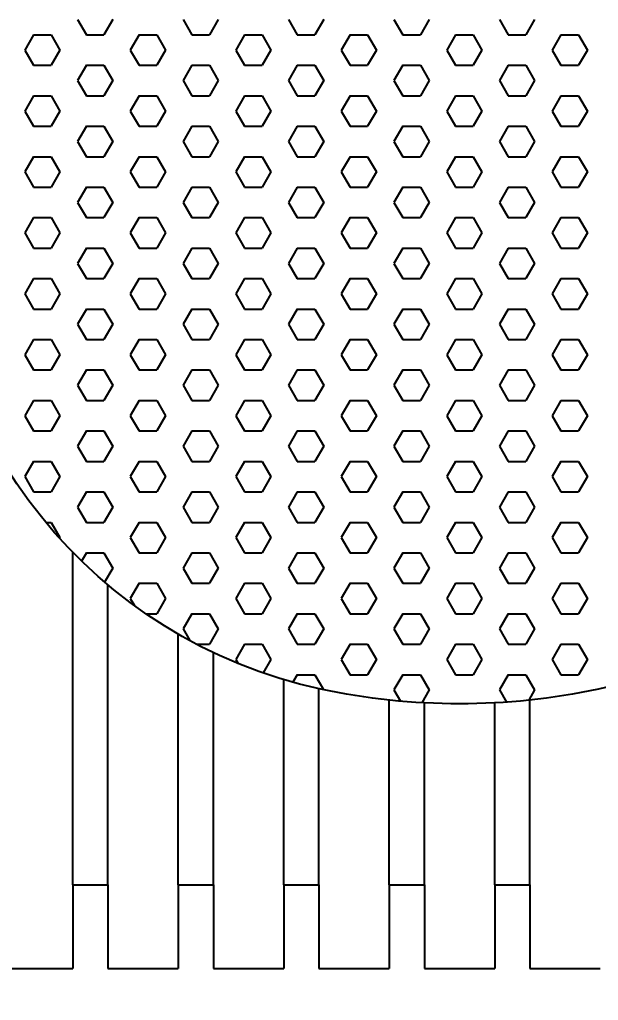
# Model space of a CAD drawing. Header units: millimetres. Extents: x 154.1 to 235.2, y 94.9 to 137.4.
# Drawn here: x 208.5561 to 208.6384, y 118.7661 to 118.9055 of the extents above; entities that cross this region are included whole.
import ezdxf

# ---------------------------------------------------------------- set-up
doc = ezdxf.new("R2010")
doc.units = ezdxf.units.MM
doc.header["$LTSCALE"] = 0.05
for name, color, linetype in [('ACES', 7, 'Continuous'), ('ACES-I', 251, 'Continuous'), ('Cotas', 6, 'Continuous')]:
    doc.layers.add(name, color=color, linetype=linetype)
doc.styles.get("Standard").update_dxf_attribs({"font": 'arial.ttf'})
doc.dimstyles.new('ISO-25', dxfattribs={"dimtxt": 0.3, "dimasz": 2.5, "dimexe": 1.25, "dimexo": 0.625, "dimgap": 0.2, "dimtad": 1, "dimzin": 1, "dimtxsty": 'Standard', "dimcen": 2.5, "dimse1": 1, "dimse2": 1, "dimsd1": 1, "dimsd2": 1, "dimclrd": 6, "dimclrt": 2, "dimadec": 0, "dimazin": 0, "dimtfac": 1, "dimtmove": 0, "dimatfit": 3, "dimfxl": 1, "dimarcsym": 0})

# ---------------------------------------------------------------- blocks, each defined once
blk = doc.blocks.new('*X8')
at = {"color": 0}
for p, q in [((6.133750000852205, 2.712824576862728), (6.134676443442315, 2.714429222499094)), ((6.13875000143838, 2.712824578185197), (6.137695152217171, 2.714651630630654)), ((6.148750000855006, 2.712824576861111), (6.149756188970527, 2.714567345799166)), ((6.153750001441182, 2.712824578186816), (6.152904618434271, 2.71428882450664)), ((6.122500000850337, 2.710659513354346), (6.123729119508086, 2.712788409318098)), ((6.135000001437447, 2.710659514675197), (6.133750001437448, 2.712824578184658)), ((6.137500000853138, 2.710659513352728), (6.138750000853138, 2.712824576862189)), ((6.150000001440248, 2.710659514676815), (6.148750001440249, 2.712824578186276)), ((6.152500000855938, 2.710659513351111), (6.153750000855938, 2.712824576860572)), ((6.120000001434645, 2.710659514673579), (6.119380958238149, 2.711731728941991)), ((6.116250001433714, 2.708494451163579), (6.115143182626648, 2.710411517572191)), ((6.12, 2.71065951452), (6.1225, 2.71065951452)), ((6.126250000851271, 2.708494449844346), (6.127500000851271, 2.710659513353807)), ((6.1275, 2.71065951452), (6.130000000000001, 2.71065951452)), ((6.131250001436514, 2.708494451165197), (6.130000001436514, 2.710659514674658)), ((6.135000000000001, 2.71065951452), (6.137500000000001, 2.71065951452)), ((6.141250000854072, 2.708494449842727), (6.142500000854072, 2.710659513352188)), ((6.142500000000001, 2.71065951452), (6.145000000000001, 2.71065951452)), ((6.146250001439315, 2.708494451166814), (6.145000001439315, 2.710659514676275)), ((6.150000000000001, 2.71065951452), (6.152500000000002, 2.71065951452)), ((6.156250000856873, 2.70849444984111), (6.157500000856873, 2.710659513350571)), ((6.157500000000002, 2.71065951452), (6.160000000000002, 2.71065951452)), ((6.161250001442115, 2.708494451168432), (6.160000001442115, 2.710659514677893)), ((6.11125000084847, 2.708494449845963), (6.111580414372714, 2.709066742857461)), ((6.11250000143278, 2.70632938765358), (6.11125000143278, 2.708494451163041)), ((6.115000000849403, 2.706329386335963), (6.116250000849403, 2.708494449845424)), ((6.127500001435581, 2.706329387655197), (6.126250001435581, 2.708494451164658)), ((6.130000000852204, 2.706329386334345), (6.131250000852204, 2.708494449843806)), ((6.14250000143838, 2.706329387656814), (6.14125000143838, 2.708494451166275)), ((6.145000000855005, 2.706329386332728), (6.146250000855005, 2.708494449842189)), ((6.157500001441182, 2.706329387658433), (6.156250001441182, 2.708494451167894)), ((6.160000000857806, 2.70632938633111), (6.161250000857805, 2.708494449840571)), ((6.103750000847536, 2.704164322827581), (6.104697040093173, 2.705804642917786)), ((6.105683172534707, 2.7063293875), (6.1075, 2.7063293875)), ((6.108750001431846, 2.70416432414358), (6.107500001431847, 2.706329387653041)), ((6.1125, 2.7063293875), (6.115, 2.7063293875)), ((6.118750000850337, 2.704164322825963), (6.120000000850337, 2.706329386335424)), ((6.12, 2.7063293875), (6.1225, 2.7063293875)), ((6.123750001434646, 2.704164324145196), (6.122500001434646, 2.706329387654657)), ((6.1275, 2.7063293875), (6.130000000000001, 2.7063293875)), ((6.133750000853138, 2.704164322824345), (6.135000000853138, 2.706329386333806)), ((6.135000000000001, 2.7063293875), (6.137500000000001, 2.7063293875)), ((6.138750001437447, 2.704164324146814), (6.137500001437448, 2.706329387656275)), ((6.142500000000001, 2.7063293875), (6.145000000000001, 2.7063293875)), ((6.148750000855938, 2.704164322822728), (6.150000000855938, 2.706329386332189)), ((6.150000000000001, 2.7063293875), (6.152500000000002, 2.7063293875)), ((6.153750001440248, 2.704164324148432), (6.152500001440249, 2.706329387657893)), ((6.157500000000002, 2.7063293875), (6.160000000000002, 2.7063293875)), ((6.105000001430913, 2.701999260633579), (6.103750001430913, 2.70416432414304)), ((6.10750000084847, 2.70199925931758), (6.108750000848469, 2.704164322827041)), ((6.120000001433714, 2.701999260635196), (6.118750001433714, 2.704164324144657)), ((6.122500000851271, 2.701999259315963), (6.12375000085127, 2.704164322825424)), ((6.135000001436514, 2.701999260636814), (6.133750001436514, 2.704164324146275)), ((6.137500000854072, 2.701999259314344), (6.138750000854071, 2.704164322823805)), ((6.150000001439315, 2.701999260638431), (6.148750001439315, 2.704164324147892)), ((6.152500000856873, 2.701999259312727), (6.153750000856872, 2.704164322822188)), ((6.09847771460665, 2.70199926048), (6.1, 2.70199926048)), ((6.10125000142998, 2.699834197123579), (6.10000000142998, 2.70199926063304)), ((6.105, 2.70199926048), (6.1075, 2.70199926048)), ((6.111250000849403, 2.69983419580758), (6.112500000849403, 2.701999259317041)), ((6.1125, 2.70199926048), (6.115, 2.70199926048)), ((6.11625000143278, 2.699834197125197), (6.11500000143278, 2.701999260634658)), ((6.12, 2.70199926048), (6.1225, 2.70199926048)), ((6.126250000852204, 2.699834195805962), (6.127500000852204, 2.701999259315423)), ((6.1275, 2.70199926048), (6.130000000000001, 2.70199926048)), ((6.131250001435581, 2.699834197126814), (6.130000001435581, 2.701999260636275)), ((6.135000000000001, 2.70199926048), (6.137500000000001, 2.70199926048)), ((6.141250000855005, 2.699834195804345), (6.142500000855005, 2.701999259313806)), ((6.142500000000001, 2.70199926048), (6.145000000000001, 2.70199926048)), ((6.14625000143838, 2.699834197128431), (6.145000001438381, 2.701999260637892)), ((6.150000000000001, 2.70199926048), (6.152500000000002, 2.70199926048)), ((6.156250000857805, 2.699834195802727), (6.157500000857805, 2.701999259312188)), ((6.157500000000002, 2.70199926048), (6.160000000000002, 2.70199926048)), ((6.161250001441182, 2.69983419713005), (6.160000001441182, 2.701999260639511)), ((6.096250000846602, 2.699834195809197), (6.096825040698301, 2.700830194048716)), ((6.097500001429046, 2.697669133613579), (6.096250001429047, 2.69983419712304)), ((6.100000000847536, 2.697669132299198), (6.101250000847536, 2.699834195808659)), ((6.112500001431846, 2.697669133615197), (6.111250001431847, 2.699834197124658)), ((6.115000000850337, 2.69766913229758), (6.116250000850337, 2.699834195807041)), ((6.127500001434646, 2.697669133616813), (6.126250001434646, 2.699834197126274)), ((6.130000000853138, 2.697669132295962), (6.131250000853138, 2.699834195805423)), ((6.142500001437448, 2.697669133618431), (6.141250001437448, 2.699834197127892)), ((6.145000000855938, 2.697669132294345), (6.146250000855938, 2.699834195803806)), ((6.157500001440249, 2.697669133620049), (6.156250001440249, 2.69983419712951)), ((6.16000000085874, 2.697669132292726), (6.16125000085874, 2.699834195802187)), ((6.093750001428113, 2.69550407010358), (6.092601298120712, 2.697493682594819)), ((6.0975, 2.69766913346), (6.100000000000001, 2.69766913346)), ((6.10375000084847, 2.695504068789197), (6.105000000848469, 2.697669132298658)), ((6.105, 2.69766913346), (6.107500000000001, 2.69766913346)), ((6.108750001430913, 2.695504070105196), (6.107500001430913, 2.697669133614657)), ((6.112500000000001, 2.69766913346), (6.115000000000001, 2.69766913346)), ((6.118750000851271, 2.69550406878758), (6.12000000085127, 2.697669132297041)), ((6.120000000000001, 2.69766913346), (6.122500000000001, 2.69766913346)), ((6.123750001433714, 2.695504070106813), (6.122500001433714, 2.697669133616274)), ((6.127500000000001, 2.69766913346), (6.130000000000002, 2.69766913346)), ((6.133750000854072, 2.695504068785961), (6.135000000854071, 2.697669132295422)), ((6.135000000000002, 2.69766913346), (6.137500000000002, 2.69766913346)), ((6.138750001436514, 2.695504070108431), (6.137500001436514, 2.697669133617892)), ((6.142500000000002, 2.69766913346), (6.145000000000002, 2.69766913346)), ((6.148750000856873, 2.695504068784344), (6.150000000856872, 2.697669132293805)), ((6.150000000000002, 2.69766913346), (6.152500000000003, 2.69766913346)), ((6.153750001439315, 2.695504070110048), (6.152500001439315, 2.697669133619509)), ((6.157500000000002, 2.69766913346), (6.160000000000003, 2.69766913346)), ((6.090000001427179, 2.693339006593579), (6.089324321099987, 2.694509319249951)), ((6.092500000846602, 2.693339005280814), (6.093750000846602, 2.695504068790275)), ((6.10500000142998, 2.693339006595196), (6.10375000142998, 2.695504070104657)), ((6.107500000849403, 2.693339005279197), (6.108750000849403, 2.695504068788658)), ((6.12000000143278, 2.693339006596814), (6.11875000143278, 2.695504070106275)), ((6.122500000852204, 2.693339005277579), (6.123750000852204, 2.69550406878704)), ((6.135000001435581, 2.693339006598431), (6.133750001435581, 2.695504070107892)), ((6.137500000855005, 2.693339005275962), (6.138750000855005, 2.695504068785423)), ((6.15000000143838, 2.693339006600048), (6.148750001438381, 2.695504070109509)), ((6.152500000857805, 2.693339005274344), (6.153750000857805, 2.695504068783805)), ((6.09, 2.69333900644), (6.0925, 2.69333900644)), ((6.096250000847536, 2.691173941770815), (6.097500000847536, 2.693339005280276)), ((6.0975, 2.69333900644), (6.100000000000001, 2.69333900644)), ((6.101250001429046, 2.691173943085196), (6.100000001429047, 2.693339006594657)), ((6.105, 2.69333900644), (6.107500000000001, 2.69333900644)), ((6.111250000850337, 2.691173941769197), (6.112500000850337, 2.693339005278658)), ((6.112500000000001, 2.69333900644), (6.115000000000001, 2.69333900644)), ((6.116250001431847, 2.691173943086814), (6.115000001431847, 2.693339006596275)), ((6.120000000000001, 2.69333900644), (6.122500000000001, 2.69333900644)), ((6.126250000853138, 2.691173941767579), (6.127500000853138, 2.69333900527704)), ((6.127500000000001, 2.69333900644), (6.130000000000002, 2.69333900644)), ((6.131250001434646, 2.69117394308843), (6.130000001434646, 2.693339006597891)), ((6.135000000000002, 2.69333900644), (6.137500000000002, 2.69333900644)), ((6.141250000855938, 2.691173941765962), (6.142500000855938, 2.693339005275423)), ((6.142500000000002, 2.69333900644), (6.145000000000002, 2.69333900644)), ((6.146250001437448, 2.691173943090048), (6.145000001437448, 2.693339006599509)), ((6.150000000000002, 2.69333900644), (6.152500000000003, 2.69333900644)), ((6.15625000085874, 2.691173941764343), (6.157500000858739, 2.693339005273804)), ((6.157500000000002, 2.69333900644), (6.160000000000003, 2.69333900644)), ((6.161250001440249, 2.691173943091666), (6.160000001440249, 2.693339006601127)), ((6.085000000845668, 2.689008878262433), (6.086250000845668, 2.691173941771894)), ((6.086250001426246, 2.691173943083579), (6.086194417388493, 2.691270217461055)), ((6.097500001428113, 2.689008879575197), (6.096250001428113, 2.691173943084658)), ((6.100000000848469, 2.689008878260814), (6.101250000848469, 2.691173941770275)), ((6.112500001430913, 2.689008879576813), (6.111250001430913, 2.691173943086274)), ((6.11500000085127, 2.689008878259197), (6.11625000085127, 2.691173941768658)), ((6.127500001433714, 2.68900887957843), (6.126250001433714, 2.691173943087891)), ((6.130000000854071, 2.689008878257579), (6.131250000854071, 2.69117394176704)), ((6.142500001436514, 2.689008879580048), (6.141250001436514, 2.691173943089509)), ((6.145000000856872, 2.689008878255961), (6.146250000856872, 2.691173941765422)), ((6.157500001439315, 2.689008879581665), (6.156250001439315, 2.691173943091126)), ((6.160000000859672, 2.689008878254344), (6.161250000859672, 2.691173941763805)), ((6.084232221242022, 2.68900887942), (6.085, 2.68900887942)), ((6.088750000846602, 2.686843814752431), (6.090000000846602, 2.689008878261892)), ((6.09, 2.68900887942), (6.0925, 2.68900887942)), ((6.093750001427179, 2.686843816065196), (6.09250000142718, 2.689008879574657)), ((6.0975, 2.68900887942), (6.100000000000001, 2.68900887942)), ((6.103750000849403, 2.686843814750814), (6.105000000849403, 2.689008878260275)), ((6.105, 2.68900887942), (6.107500000000001, 2.68900887942)), ((6.10875000142998, 2.686843816066813), (6.107500001429981, 2.689008879576274)), ((6.112500000000001, 2.68900887942), (6.115000000000001, 2.68900887942)), ((6.118750000852204, 2.686843814749196), (6.120000000852204, 2.689008878258657)), ((6.120000000000001, 2.68900887942), (6.122500000000001, 2.68900887942)), ((6.12375000143278, 2.686843816068431), (6.122500001432781, 2.689008879577892)), ((6.127500000000001, 2.68900887942), (6.130000000000002, 2.68900887942)), ((6.133750000855005, 2.686843814747579), (6.135000000855005, 2.68900887825704)), ((6.135000000000002, 2.68900887942), (6.137500000000002, 2.68900887942)), ((6.138750001435581, 2.686843816070048), (6.137500001435582, 2.689008879579509)), ((6.142500000000002, 2.68900887942), (6.145000000000002, 2.68900887942)), ((6.148750000857805, 2.686843814745961), (6.150000000857805, 2.689008878255422)), ((6.150000000000002, 2.68900887942), (6.152500000000003, 2.68900887942)), ((6.153750001438381, 2.686843816071665), (6.152500001438381, 2.689008879581126)), ((6.157500000000002, 2.68900887942), (6.160000000000003, 2.68900887942)), ((6.090000001426246, 2.684678752555196), (6.088750001426246, 2.686843816064657)), ((6.092500000847536, 2.684678751242432), (6.093750000847535, 2.686843814751893)), ((6.105000001429047, 2.684678752556813), (6.103750001429047, 2.686843816066274)), ((6.107500000850337, 2.684678751240814), (6.108750000850336, 2.686843814750275)), ((6.120000001431847, 2.684678752558431), (6.118750001431847, 2.686843816067892)), ((6.122500000853138, 2.684678751239196), (6.123750000853137, 2.686843814748657)), ((6.135000001434646, 2.684678752560047), (6.133750001434646, 2.686843816069508)), ((6.137500000855938, 2.684678751237579), (6.138750000855937, 2.68684381474704)), ((6.150000001437448, 2.684678752561665), (6.148750001437448, 2.686843816071126)), ((6.15250000085874, 2.68467875123596), (6.153750000858739, 2.686843814745421)), ((6.081250000845668, 2.68251368773405), (6.082500000845668, 2.684678751243511)), ((6.0825, 2.6846787524), (6.085, 2.6846787524)), ((6.086250001425312, 2.682513689045196), (6.085000001425312, 2.684678752554657)), ((6.09, 2.6846787524), (6.0925, 2.6846787524)), ((6.096250000848469, 2.682513687732431), (6.097500000848469, 2.684678751241892)), ((6.0975, 2.6846787524), (6.100000000000001, 2.6846787524)), ((6.101250001428113, 2.682513689046814), (6.100000001428113, 2.684678752556275)), ((6.105, 2.6846787524), (6.107500000000001, 2.6846787524)), ((6.11125000085127, 2.682513687730814), (6.11250000085127, 2.684678751240275)), ((6.112500000000001, 2.6846787524), (6.115000000000001, 2.6846787524)), ((6.116250001430913, 2.68251368904843), (6.115000001430913, 2.684678752557891)), ((6.120000000000001, 2.6846787524), (6.122500000000001, 2.6846787524)), ((6.126250000854071, 2.682513687729196), (6.127500000854071, 2.684678751238657)), ((6.127500000000001, 2.6846787524), (6.130000000000002, 2.6846787524)), ((6.131250001433714, 2.682513689050047), (6.130000001433714, 2.684678752559508)), ((6.135000000000002, 2.6846787524), (6.137500000000002, 2.6846787524)), ((6.141250000856872, 2.682513687727578), (6.142500000856872, 2.684678751237039)), ((6.142500000000002, 2.6846787524), (6.145000000000002, 2.6846787524)), ((6.146250001436514, 2.682513689051665), (6.145000001436514, 2.684678752561126)), ((6.150000000000002, 2.6846787524), (6.152500000000003, 2.6846787524)), ((6.156250000859672, 2.682513687725961), (6.157500000859672, 2.684678751235422)), ((6.157500000000002, 2.6846787524), (6.160000000000003, 2.6846787524)), ((6.161250001439315, 2.682513689053282), (6.160000001439315, 2.684678752562743)), ((6.082500001424378, 2.680348625535196), (6.081250001424379, 2.682513689044657)), ((6.085000000846602, 2.680348624224048), (6.086250000846602, 2.682513687733509)), ((6.097500001427179, 2.680348625536813), (6.09625000142718, 2.682513689046274)), ((6.100000000849403, 2.680348624222431), (6.101250000849403, 2.682513687731892)), ((6.11250000142998, 2.68034862553843), (6.111250001429981, 2.682513689047891)), ((6.115000000852204, 2.680348624220813), (6.116250000852204, 2.682513687730274)), ((6.127500001432781, 2.680348625540048), (6.126250001432781, 2.682513689049509)), ((6.130000000855005, 2.680348624219196), (6.131250000855005, 2.682513687728657)), ((6.142500001435582, 2.680348625541665), (6.141250001435582, 2.682513689051126)), ((6.145000000857805, 2.680348624217578), (6.146250000857805, 2.682513687727039)), ((6.157500001438381, 2.680348625543282), (6.156250001438381, 2.682513689052743)), ((6.160000000860606, 2.68034862421596), (6.161250000860606, 2.682513687725421)), ((6.0825, 2.68034862538), (6.085, 2.68034862538)), ((6.088750000847535, 2.678183560714049), (6.090000000847535, 2.68034862422351)), ((6.09, 2.68034862538), (6.0925, 2.68034862538)), ((6.093750001426246, 2.678183562026813), (6.092500001426246, 2.680348625536274)), ((6.0975, 2.68034862538), (6.100000000000001, 2.68034862538)), ((6.103750000850336, 2.678183560712431), (6.105000000850336, 2.680348624221892)), ((6.105, 2.68034862538), (6.107500000000001, 2.68034862538)), ((6.108750001429047, 2.67818356202843), (6.107500001429047, 2.680348625537891)), ((6.112500000000001, 2.68034862538), (6.115000000000001, 2.68034862538)), ((6.118750000853137, 2.678183560710813), (6.120000000853137, 2.680348624220274)), ((6.120000000000001, 2.68034862538), (6.122500000000001, 2.68034862538)), ((6.123750001431847, 2.678183562030048), (6.122500001431847, 2.680348625539509)), ((6.127500000000001, 2.68034862538), (6.130000000000002, 2.68034862538)), ((6.133750000855938, 2.678183560709196), (6.135000000855937, 2.680348624218657)), ((6.135000000000002, 2.68034862538), (6.137500000000002, 2.68034862538)), ((6.138750001434646, 2.678183562031664), (6.137500001434646, 2.680348625541125)), ((6.142500000000002, 2.68034862538), (6.145000000000002, 2.68034862538)), ((6.148750000858739, 2.678183560707577), (6.150000000858739, 2.680348624217038)), ((6.150000000000002, 2.68034862538), (6.152500000000003, 2.68034862538)), ((6.153750001437448, 2.678183562033282), (6.152500001437448, 2.680348625542743)), ((6.157500000000002, 2.68034862538), (6.160000000000003, 2.68034862538)), ((6.090000001425312, 2.676018498516813), (6.088750001425312, 2.678183562026274)), ((6.092500000848469, 2.676018497204048), (6.093750000848469, 2.678183560713509)), ((6.105000001428113, 2.676018498518431), (6.103750001428113, 2.678183562027892)), ((6.10750000085127, 2.676018497202431), (6.10875000085127, 2.678183560711892)), ((6.120000001430913, 2.676018498520047), (6.118750001430914, 2.678183562029508)), ((6.122500000854071, 2.676018497200813), (6.123750000854071, 2.678183560710274)), ((6.135000001433714, 2.676018498521664), (6.133750001433715, 2.678183562031125)), ((6.137500000856872, 2.676018497199195), (6.138750000856872, 2.678183560708656)), ((6.150000001436514, 2.676018498523282), (6.148750001436515, 2.678183562032743)), ((6.152500000859672, 2.676018497197578), (6.153750000859672, 2.678183560707039)), ((6.081250000846602, 2.673853433695665), (6.082500000846601, 2.676018497205126)), ((6.0825, 2.67601849836), (6.085, 2.67601849836)), ((6.086250001424379, 2.673853435006813), (6.085000001424379, 2.676018498516274)), ((6.09, 2.67601849836), (6.0925, 2.67601849836)), ((6.096250000849403, 2.673853433694048), (6.097500000849402, 2.676018497203509)), ((6.0975, 2.67601849836), (6.100000000000001, 2.67601849836)), ((6.10125000142718, 2.67385343500843), (6.10000000142718, 2.676018498517891)), ((6.105, 2.67601849836), (6.107500000000001, 2.67601849836)), ((6.111250000852204, 2.67385343369243), (6.112500000852203, 2.676018497201891)), ((6.112500000000001, 2.67601849836), (6.115000000000001, 2.67601849836)), ((6.116250001429981, 2.673853435010047), (6.115000001429981, 2.676018498519508)), ((6.120000000000001, 2.67601849836), (6.122500000000001, 2.67601849836)), ((6.126250000855005, 2.673853433690813), (6.127500000855004, 2.676018497200274)), ((6.127500000000001, 2.67601849836), (6.130000000000002, 2.67601849836)), ((6.131250001432781, 2.673853435011665), (6.130000001432781, 2.676018498521126)), ((6.135000000000002, 2.67601849836), (6.137500000000002, 2.67601849836)), ((6.141250000857805, 2.673853433689195), (6.142500000857805, 2.676018497198656)), ((6.142500000000002, 2.67601849836), (6.145000000000002, 2.67601849836)), ((6.146250001435582, 2.673853435013282), (6.145000001435582, 2.676018498522743)), ((6.150000000000002, 2.67601849836), (6.152500000000003, 2.67601849836)), ((6.156250000860606, 2.673853433687577), (6.157500000860606, 2.676018497197038)), ((6.157500000000002, 2.67601849836), (6.160000000000003, 2.67601849836)), ((6.161250001438381, 2.673853435014899), (6.160000001438381, 2.67601849852436)), ((6.082500001423447, 2.671688371496813), (6.081250001423447, 2.673853435006274)), ((6.085000000847535, 2.671688370185666), (6.086250000847535, 2.673853433695127)), ((6.097500001426246, 2.67168837149843), (6.096250001426246, 2.673853435007891)), ((6.100000000850336, 2.671688370184048), (6.101250000850336, 2.673853433693509)), ((6.112500001429047, 2.671688371500047), (6.111250001429047, 2.673853435009508)), ((6.115000000853137, 2.67168837018243), (6.116250000853137, 2.673853433691891)), ((6.127500001431847, 2.671688371501665), (6.126250001431847, 2.673853435011126)), ((6.130000000855937, 2.671688370180813), (6.131250000855937, 2.673853433690274)), ((6.142500001434646, 2.671688371503281), (6.141250001434646, 2.673853435012742)), ((6.145000000858739, 2.671688370179194), (6.146250000858739, 2.673853433688655)), ((6.157500001437448, 2.671688371504899), (6.156250001437448, 2.67385343501436)), ((6.160000000861539, 2.671688370177577), (6.161250000861539, 2.673853433687038)), ((6.0825, 2.67168837134), (6.085000000000001, 2.67168837134)), ((6.088750000848469, 2.669523306675665), (6.090000000848469, 2.671688370185126)), ((6.090000000000001, 2.67168837134), (6.092500000000001, 2.67168837134)), ((6.093750001425312, 2.66952330798843), (6.092500001425313, 2.671688371497891)), ((6.097500000000001, 2.67168837134), (6.100000000000001, 2.67168837134)), ((6.10375000085127, 2.669523306674048), (6.10500000085127, 2.671688370183509)), ((6.105000000000001, 2.67168837134), (6.107500000000002, 2.67168837134)), ((6.108750001428113, 2.669523307990048), (6.107500001428114, 2.671688371499509)), ((6.112500000000002, 2.67168837134), (6.115000000000002, 2.67168837134)), ((6.118750000854071, 2.66952330667243), (6.120000000854071, 2.671688370181891)), ((6.120000000000002, 2.67168837134), (6.122500000000002, 2.67168837134)), ((6.123750001430913, 2.669523307991664), (6.122500001430914, 2.671688371501125)), ((6.127500000000002, 2.67168837134), (6.130000000000003, 2.67168837134)), ((6.133750000856872, 2.669523306670812), (6.135000000856872, 2.671688370180273)), ((6.135000000000002, 2.67168837134), (6.137500000000003, 2.67168837134)), ((6.138750001433714, 2.669523307993281), (6.137500001433715, 2.671688371502742)), ((6.142500000000003, 2.67168837134), (6.145000000000003, 2.67168837134)), ((6.148750000859672, 2.669523306669195), (6.150000000859672, 2.671688370178656)), ((6.150000000000003, 2.67168837134), (6.152500000000003, 2.67168837134)), ((6.153750001436515, 2.669523307994899), (6.152500001436515, 2.67168837150436)), ((6.157500000000003, 2.67168837134), (6.160000000000004, 2.67168837134)), ((6.090000001424379, 2.66735824447843), (6.088750001424379, 2.669523307987891)), ((6.092500000849403, 2.667358243165665), (6.093750000849402, 2.669523306675126)), ((6.10500000142718, 2.667358244480047), (6.10375000142718, 2.669523307989508)), ((6.107500000852204, 2.667358243164047), (6.108750000852203, 2.669523306673508)), ((6.120000001429981, 2.667358244481664), (6.118750001429981, 2.669523307991125)), ((6.122500000855005, 2.66735824316243), (6.123750000855004, 2.669523306671891)), ((6.135000001432781, 2.667358244483282), (6.133750001432781, 2.669523307992743)), ((6.137500000857805, 2.667358243160812), (6.138750000857804, 2.669523306670273)), ((6.150000001435582, 2.667358244484899), (6.148750001435582, 2.66952330799436)), ((6.152500000860606, 2.667358243159194), (6.153750000860605, 2.669523306668655)), ((6.081250000847535, 2.665193179657283), (6.082500000847535, 2.667358243166744)), ((6.0825, 2.66735824432), (6.085000000000001, 2.66735824432)), ((6.086250001423447, 2.66519318096843), (6.085000001423447, 2.667358244477891)), ((6.090000000000001, 2.66735824432), (6.092500000000001, 2.66735824432)), ((6.096250000850336, 2.665193179655665), (6.097500000850336, 2.667358243165126)), ((6.097500000000001, 2.66735824432), (6.100000000000001, 2.66735824432)), ((6.101250001426246, 2.665193180970047), (6.100000001426246, 2.667358244479508)), ((6.105000000000001, 2.66735824432), (6.107500000000002, 2.66735824432)), ((6.111250000853137, 2.665193179654047), (6.112500000853137, 2.667358243163508)), ((6.112500000000002, 2.66735824432), (6.115000000000002, 2.66735824432)), ((6.116250001429047, 2.665193180971664), (6.115000001429047, 2.667358244481125)), ((6.120000000000002, 2.66735824432), (6.122500000000002, 2.66735824432)), ((6.126250000855937, 2.66519317965243), (6.127500000855937, 2.667358243161891)), ((6.127500000000002, 2.66735824432), (6.130000000000003, 2.66735824432)), ((6.131250001431847, 2.665193180973282), (6.130000001431847, 2.667358244482743)), ((6.135000000000002, 2.66735824432), (6.137500000000003, 2.66735824432)), ((6.141250000858739, 2.665193179650811), (6.142500000858739, 2.667358243160272)), ((6.142500000000003, 2.66735824432), (6.145000000000003, 2.66735824432)), ((6.146250001434646, 2.665193180974898), (6.145000001434647, 2.667358244484359)), ((6.150000000000003, 2.66735824432), (6.152500000000003, 2.66735824432)), ((6.156250000861539, 2.665193179649194), (6.157500000861539, 2.667358243158655)), ((6.157500000000003, 2.66735824432), (6.160000000000004, 2.66735824432)), ((6.161250001437448, 2.665193180976516), (6.160000001437449, 2.667358244485977)), ((6.082500001422513, 2.66302811745843), (6.081250001422513, 2.665193180967891)), ((6.085000000848469, 2.663028116147282), (6.086250000848469, 2.665193179656743)), ((6.097500001425312, 2.663028117460047), (6.096250001425313, 2.665193180969508)), ((6.10000000085127, 2.663028116145665), (6.10125000085127, 2.665193179655126)), ((6.112500001428113, 2.663028117461665), (6.111250001428114, 2.665193180971126)), ((6.115000000854071, 2.663028116144047), (6.116250000854071, 2.665193179653508)), ((6.127500001430914, 2.663028117463281), (6.126250001430914, 2.665193180972742)), ((6.130000000856872, 2.663028116142429), (6.131250000856872, 2.66519317965189)), ((6.142500001433715, 2.663028117464898), (6.141250001433715, 2.665193180974359)), ((6.145000000859672, 2.663028116140812), (6.146250000859672, 2.665193179650273)), ((6.157500001436515, 2.663028117466516), (6.156250001436515, 2.665193180975977)), ((6.160000000862472, 2.663028116139194), (6.161250000862472, 2.665193179648655)), ((6.0825, 2.6630281173), (6.085000000000001, 2.6630281173)), ((6.088750000849402, 2.660863052637282), (6.090000000849402, 2.663028116146743)), ((6.090000000000001, 2.6630281173), (6.092500000000001, 2.6630281173)), ((6.093750001424379, 2.660863053950047), (6.092500001424379, 2.663028117459508)), ((6.097500000000001, 2.6630281173), (6.100000000000001, 2.6630281173)), ((6.103750000852203, 2.660863052635664), (6.105000000852203, 2.663028116145125)), ((6.105000000000001, 2.6630281173), (6.107500000000002, 2.6630281173)), ((6.10875000142718, 2.660863053951664), (6.10750000142718, 2.663028117461125)), ((6.112500000000002, 2.6630281173), (6.115000000000002, 2.6630281173)), ((6.118750000855004, 2.660863052634047), (6.120000000855004, 2.663028116143508)), ((6.120000000000002, 2.6630281173), (6.122500000000002, 2.6630281173)), ((6.123750001429981, 2.660863053953281), (6.122500001429981, 2.663028117462742)), ((6.127500000000002, 2.6630281173), (6.130000000000003, 2.6630281173)), ((6.133750000857805, 2.660863052632429), (6.135000000857804, 2.66302811614189)), ((6.135000000000002, 2.6630281173), (6.137500000000003, 2.6630281173)), ((6.138750001432781, 2.660863053954899), (6.137500001432781, 2.66302811746436)), ((6.142500000000003, 2.6630281173), (6.145000000000003, 2.6630281173)), ((6.148750000860606, 2.660863052630811), (6.150000000860605, 2.663028116140272)), ((6.150000000000003, 2.6630281173), (6.152500000000003, 2.6630281173)), ((6.153750001435582, 2.660863053956516), (6.152500001435582, 2.663028117465977)), ((6.157500000000003, 2.6630281173), (6.160000000000004, 2.6630281173)), ((6.090000001423447, 2.658697990440047), (6.088750001423447, 2.660863053949508)), ((6.092500000850336, 2.658697989127282), (6.093750000850336, 2.660863052636743)), ((6.105000001426246, 2.658697990441664), (6.103750001426246, 2.660863053951125)), ((6.107500000853137, 2.658697989125664), (6.108750000853137, 2.660863052635125)), ((6.120000001429047, 2.658697990443281), (6.118750001429047, 2.660863053952742)), ((6.122500000855937, 2.658697989124047), (6.123750000855937, 2.660863052633508)), ((6.135000001431847, 2.658697990444899), (6.133750001431848, 2.66086305395436)), ((6.137500000858739, 2.658697989122428), (6.138750000858739, 2.660863052631889)), ((6.150000001434647, 2.658697990446515), (6.148750001434647, 2.660863053955976)), ((6.152500000861539, 2.658697989120811), (6.153750000861539, 2.660863052630272)), ((6.081250000848469, 2.656532925618899), (6.082500000848468, 2.65869798912836)), ((6.0825, 2.65869799028), (6.085, 2.65869799028)), ((6.086250001422513, 2.656532926930047), (6.085000001422514, 2.658697990439508)), ((6.09, 2.65869799028), (6.0925, 2.65869799028)), ((6.09625000085127, 2.656532925617282), (6.097500000851269, 2.658697989126743)), ((6.0975, 2.65869799028), (6.100000000000001, 2.65869799028)), ((6.101250001425313, 2.656532926931664), (6.100000001425313, 2.658697990441125)), ((6.105, 2.65869799028), (6.107500000000001, 2.65869799028)), ((6.111250000854071, 2.656532925615664), (6.11250000085407, 2.658697989125125)), ((6.112500000000001, 2.65869799028), (6.115000000000001, 2.65869799028)), ((6.116250001428114, 2.656532926933282), (6.115000001428114, 2.658697990442743)), ((6.120000000000001, 2.65869799028), (6.122500000000001, 2.65869799028)), ((6.126250000856872, 2.656532925614046), (6.127500000856871, 2.658697989123507)), ((6.127500000000001, 2.65869799028), (6.130000000000002, 2.65869799028)), ((6.131250001430914, 2.656532926934899), (6.130000001430914, 2.65869799044436)), ((6.135000000000002, 2.65869799028), (6.137500000000002, 2.65869799028)), ((6.141250000859672, 2.656532925612429), (6.142500000859672, 2.65869798912189)), ((6.142500000000002, 2.65869799028), (6.145000000000002, 2.65869799028)), ((6.146250001433715, 2.656532926936515), (6.145000001433715, 2.658697990445976)), ((6.150000000000002, 2.65869799028), (6.152500000000003, 2.65869799028)), ((6.156250000862472, 2.656532925610811), (6.157500000862472, 2.658697989120272)), ((6.157500000000002, 2.65869799028), (6.160000000000003, 2.65869799028)), ((6.161250001436515, 2.656532926938133), (6.160000001436515, 2.658697990447594)), ((6.082500001421579, 2.654367863420047), (6.081250001421579, 2.656532926929508)), ((6.085000000849402, 2.654367862108899), (6.086250000849402, 2.65653292561836)), ((6.097500001424379, 2.654367863421664), (6.096250001424379, 2.656532926931125)), ((6.100000000852203, 2.654367862107281), (6.101250000852203, 2.656532925616742)), ((6.11250000142718, 2.654367863423281), (6.11125000142718, 2.656532926932742)), ((6.115000000855004, 2.654367862105664), (6.116250000855004, 2.656532925615125)), ((6.127500001429981, 2.654367863424898), (6.126250001429981, 2.656532926934359)), ((6.130000000857804, 2.654367862104046), (6.131250000857804, 2.656532925613507)), ((6.142500001432781, 2.654367863426516), (6.141250001432781, 2.656532926935977)), ((6.145000000860605, 2.654367862102428), (6.146250000860605, 2.656532925611889)), ((6.157500001435582, 2.654367863428133), (6.156250001435582, 2.656532926937594)), ((6.160000000863405, 2.654367862100811), (6.161250000863405, 2.656532925610272)), ((6.0825, 2.65436786326), (6.085, 2.65436786326)), ((6.088750000850336, 2.652202798598899), (6.090000000850336, 2.65436786210836)), ((6.09, 2.65436786326), (6.0925, 2.65436786326)), ((6.093750001423447, 2.652202799911664), (6.092500001423447, 2.654367863421125)), ((6.0975, 2.65436786326), (6.100000000000001, 2.65436786326)), ((6.103750000853137, 2.652202798597281), (6.105000000853137, 2.654367862106742)), ((6.105, 2.65436786326), (6.107500000000001, 2.65436786326)), ((6.108750001426246, 2.652202799913281), (6.107500001426247, 2.654367863422742)), ((6.112500000000001, 2.65436786326), (6.115000000000001, 2.65436786326)), ((6.118750000855937, 2.652202798595664), (6.120000000855937, 2.654367862105125)), ((6.120000000000001, 2.65436786326), (6.122500000000001, 2.65436786326)), ((6.123750001429047, 2.652202799914898), (6.122500001429048, 2.654367863424359)), ((6.127500000000001, 2.65436786326), (6.130000000000002, 2.65436786326)), ((6.133750000858739, 2.652202798594046), (6.135000000858739, 2.654367862103507)), ((6.135000000000002, 2.65436786326), (6.137500000000002, 2.65436786326)), ((6.138750001431847, 2.652202799916516), (6.137500001431848, 2.654367863425977)), ((6.142500000000002, 2.65436786326), (6.145000000000002, 2.65436786326)), ((6.148750000861539, 2.652202798592428), (6.150000000861539, 2.654367862101889)), ((6.150000000000002, 2.65436786326), (6.152500000000003, 2.65436786326)), ((6.153750001434647, 2.652202799918132), (6.152500001434647, 2.654367863427593)), ((6.157500000000002, 2.65436786326), (6.160000000000003, 2.65436786326)), ((6.090000001422514, 2.650037736401664), (6.088750001422514, 2.652202799911125)), ((6.09250000085127, 2.650037735088899), (6.093750000851269, 2.65220279859836)), ((6.105000001425313, 2.650037736403281), (6.103750001425313, 2.652202799912742)), ((6.107500000854071, 2.650037735087281), (6.10875000085407, 2.652202798596742)), ((6.120000001428114, 2.650037736404899), (6.118750001428114, 2.65220279991436)), ((6.122500000856872, 2.650037735085663), (6.123750000856871, 2.652202798595124)), ((6.135000001430914, 2.650037736406516), (6.133750001430914, 2.652202799915977)), ((6.137500000859672, 2.650037735084046), (6.138750000859671, 2.652202798593507)), ((6.150000001433715, 2.650037736408132), (6.148750001433715, 2.652202799917593)), ((6.152500000862472, 2.650037735082428), (6.153750000862471, 2.652202798591889)), ((6.081250000849402, 2.647872671580516), (6.082500000849402, 2.650037735089977)), ((6.0825, 2.65003773624), (6.085, 2.65003773624)), ((6.086250001421579, 2.647872672891664), (6.085000001421579, 2.650037736401125)), ((6.09, 2.65003773624), (6.0925, 2.65003773624)), ((6.096250000852203, 2.647872671578898), (6.097500000852203, 2.650037735088359)), ((6.0975, 2.65003773624), (6.100000000000001, 2.65003773624)), ((6.101250001424379, 2.647872672893281), (6.100000001424379, 2.650037736402742)), ((6.105, 2.65003773624), (6.107500000000001, 2.65003773624)), ((6.111250000855004, 2.647872671577281), (6.112500000855004, 2.650037735086742)), ((6.112500000000001, 2.65003773624), (6.115000000000001, 2.65003773624)), ((6.11625000142718, 2.647872672894898), (6.11500000142718, 2.650037736404359)), ((6.120000000000001, 2.65003773624), (6.122500000000001, 2.65003773624)), ((6.126250000857804, 2.647872671575663), (6.127500000857804, 2.650037735085124)), ((6.127500000000001, 2.65003773624), (6.130000000000002, 2.65003773624)), ((6.131250001429981, 2.647872672896515), (6.130000001429981, 2.650037736405976)), ((6.135000000000002, 2.65003773624), (6.137500000000002, 2.65003773624)), ((6.141250000860605, 2.647872671574045), (6.142500000860605, 2.650037735083506)), ((6.142500000000002, 2.65003773624), (6.145000000000002, 2.65003773624)), ((6.146250001432781, 2.647872672898133), (6.145000001432781, 2.650037736407594)), ((6.150000000000002, 2.65003773624), (6.152500000000003, 2.65003773624)), ((6.156250000863405, 2.647872671572428), (6.157500000863405, 2.650037735081889)), ((6.157500000000002, 2.65003773624), (6.160000000000003, 2.65003773624)), ((6.161250001435582, 2.64787267289975), (6.160000001435582, 2.650037736409211)), ((6.082500001420646, 2.645707609381664), (6.081250001420647, 2.647872672891125)), ((6.085000000850336, 2.645707608070516), (6.086250000850336, 2.647872671579977)), ((6.097500001423447, 2.645707609383281), (6.096250001423448, 2.647872672892742)), ((6.100000000853137, 2.645707608068898), (6.101250000853137, 2.647872671578359)), ((6.112500001426246, 2.645707609384898), (6.111250001426247, 2.647872672894359)), ((6.115000000855937, 2.645707608067281), (6.116250000855937, 2.647872671576742)), ((6.127500001429047, 2.645707609386515), (6.126250001429048, 2.647872672895976)), ((6.130000000858739, 2.645707608065663), (6.131250000858739, 2.647872671575124)), ((6.142500001431848, 2.645707609388133), (6.141250001431848, 2.647872672897594)), ((6.145000000861539, 2.645707608064045), (6.146250000861539, 2.647872671573506)), ((6.157500001434647, 2.645707609389749), (6.156250001434647, 2.64787267289921)), ((6.160000000864339, 2.645707608062429), (6.161250000864339, 2.64787267157189)), ((6.0825, 2.64570760922), (6.085, 2.64570760922)), ((6.088750000851269, 2.643542544560516), (6.090000000851269, 2.645707608069977)), ((6.09, 2.64570760922), (6.0925, 2.64570760922)), ((6.093750001422514, 2.643542545873281), (6.092500001422514, 2.645707609382742)), ((6.0975, 2.64570760922), (6.100000000000001, 2.64570760922)), ((6.10375000085407, 2.643542544558898), (6.10500000085407, 2.645707608068359)), ((6.105, 2.64570760922), (6.107500000000001, 2.64570760922)), ((6.108750001425313, 2.643542545874898), (6.107500001425313, 2.645707609384359)), ((6.112500000000001, 2.64570760922), (6.115000000000001, 2.64570760922)), ((6.118750000856871, 2.64354254455728), (6.120000000856871, 2.645707608066741)), ((6.120000000000001, 2.64570760922), (6.122500000000001, 2.64570760922)), ((6.123750001428114, 2.643542545876516), (6.122500001428114, 2.645707609385977)), ((6.127500000000001, 2.64570760922), (6.130000000000002, 2.64570760922)), ((6.133750000859671, 2.643542544555663), (6.135000000859671, 2.645707608065124)), ((6.135000000000002, 2.64570760922), (6.137500000000002, 2.64570760922)), ((6.138750001430914, 2.643542545878133), (6.137500001430914, 2.645707609387594)), ((6.142500000000002, 2.64570760922), (6.145000000000002, 2.64570760922)), ((6.148750000862472, 2.643542544554045), (6.150000000862471, 2.645707608063506)), ((6.150000000000002, 2.64570760922), (6.152500000000003, 2.64570760922)), ((6.153750001433715, 2.643542545879749), (6.152500001433715, 2.64570760938921)), ((6.157500000000002, 2.64570760922), (6.160000000000003, 2.64570760922)), ((6.090000001421579, 2.641377482363281), (6.088750001421579, 2.643542545872742)), ((6.092500000852203, 2.641377481050515), (6.093750000852203, 2.643542544559976)), ((6.105000001424379, 2.641377482364898), (6.10375000142438, 2.643542545874359)), ((6.107500000855004, 2.641377481048898), (6.108750000855004, 2.643542544558359)), ((6.12000000142718, 2.641377482366515), (6.118750001427181, 2.643542545875976)), ((6.122500000857804, 2.64137748104728), (6.123750000857804, 2.643542544556741)), ((6.135000001429981, 2.641377482368132), (6.133750001429982, 2.643542545877593)), ((6.137500000860605, 2.641377481045662), (6.138750000860605, 2.643542544555123)), ((6.150000001432781, 2.64137748236975), (6.148750001432782, 2.643542545879211)), ((6.152500000863405, 2.641377481044045), (6.153750000863405, 2.643542544553506)), ((6.081250000850336, 2.639212417542133), (6.082500000850335, 2.641377481051594)), ((6.0825, 2.6413774822), (6.085, 2.6413774822)), ((6.086250001420646, 2.639212418853282), (6.085000001420647, 2.641377482362743)), ((6.09, 2.6413774822), (6.0925, 2.6413774822)), ((6.096250000853137, 2.639212417540515), (6.097500000853136, 2.641377481049976)), ((6.0975, 2.6413774822), (6.100000000000001, 2.6413774822)), ((6.101250001423447, 2.639212418854898), (6.100000001423448, 2.641377482364359)), ((6.105, 2.6413774822), (6.107500000000001, 2.6413774822)), ((6.111250000855937, 2.639212417538898), (6.112500000855936, 2.641377481048359)), ((6.112500000000001, 2.6413774822), (6.115000000000001, 2.6413774822)), ((6.116250001426247, 2.639212418856515), (6.115000001426247, 2.641377482365976)), ((6.120000000000001, 2.6413774822), (6.122500000000001, 2.6413774822)), ((6.126250000858739, 2.63921241753728), (6.127500000858738, 2.641377481046741)), ((6.127500000000001, 2.6413774822), (6.130000000000002, 2.6413774822)), ((6.131250001429048, 2.639212418858132), (6.130000001429048, 2.641377482367593)), ((6.135000000000002, 2.6413774822), (6.137500000000002, 2.6413774822)), ((6.141250000861539, 2.639212417535662), (6.142500000861538, 2.641377481045123)), ((6.142500000000002, 2.6413774822), (6.145000000000002, 2.6413774822)), ((6.146250001431848, 2.63921241885975), (6.145000001431848, 2.641377482369211)), ((6.150000000000002, 2.6413774822), (6.152500000000003, 2.6413774822)), ((6.156250000864339, 2.639212417534046), (6.157500000864339, 2.641377481043507)), ((6.157500000000002, 2.6413774822), (6.160000000000003, 2.6413774822)), ((6.161250001434647, 2.639212418861366), (6.160000001434647, 2.641377482370827)), ((6.082500001419713, 2.637047355343281), (6.081250001419713, 2.639212418852742)), ((6.085000000851269, 2.637047354032133), (6.086250000851269, 2.639212417541594)), ((6.097500001422514, 2.637047355344898), (6.096250001422514, 2.639212418854359)), ((6.10000000085407, 2.637047354030515), (6.10125000085407, 2.639212417539976)), ((6.112500001425313, 2.637047355346515), (6.111250001425313, 2.639212418855976)), ((6.115000000856871, 2.637047354028897), (6.116250000856871, 2.639212417538358)), ((6.127500001428114, 2.637047355348133), (6.126250001428114, 2.639212418857594)), ((6.130000000859671, 2.63704735402728), (6.131250000859671, 2.639212417536741)), ((6.142500001430914, 2.63704735534975), (6.141250001430914, 2.639212418859211)), ((6.145000000862471, 2.637047354025662), (6.146250000862471, 2.639212417535123)), ((6.157500001433715, 2.637047355351366), (6.156250001433715, 2.639212418860827)), ((6.160000000865272, 2.637047354024045), (6.161250000865272, 2.639212417533506)), ((6.0825, 2.63704735518), (6.085, 2.63704735518)), ((6.088750000852203, 2.634882290522132), (6.090000000852203, 2.637047354031593)), ((6.09, 2.63704735518), (6.0925, 2.63704735518)), ((6.093750001421579, 2.634882291834898), (6.09250000142158, 2.637047355344359)), ((6.0975, 2.63704735518), (6.100000000000001, 2.63704735518)), ((6.103750000855004, 2.634882290520515), (6.105000000855004, 2.637047354029976)), ((6.105, 2.63704735518), (6.107500000000001, 2.63704735518)), ((6.108750001424379, 2.634882291836515), (6.10750000142438, 2.637047355345976)), ((6.112500000000001, 2.63704735518), (6.115000000000001, 2.63704735518)), ((6.118750000857804, 2.634882290518897), (6.120000000857804, 2.637047354028358)), ((6.120000000000001, 2.63704735518), (6.122500000000001, 2.63704735518)), ((6.12375000142718, 2.634882291838132), (6.122500001427181, 2.637047355347593)), ((6.127500000000001, 2.63704735518), (6.130000000000002, 2.63704735518)), ((6.133750000860605, 2.634882290517279), (6.135000000860605, 2.63704735402674)), ((6.135000000000002, 2.63704735518), (6.137500000000002, 2.63704735518)), ((6.138750001429981, 2.634882291839749), (6.137500001429982, 2.63704735534921)), ((6.142500000000002, 2.63704735518), (6.145000000000002, 2.63704735518)), ((6.148750000863405, 2.634882290515662), (6.150000000863405, 2.637047354025123)), ((6.150000000000002, 2.63704735518), (6.152500000000003, 2.63704735518)), ((6.153750001432782, 2.634882291841367), (6.152500001432782, 2.637047355350828)), ((6.157500000000002, 2.63704735518), (6.160000000000003, 2.63704735518)), ((6.090000001420647, 2.632717228324899), (6.088750001420647, 2.63488229183436)), ((6.092500000853136, 2.632717227012132), (6.093750000853136, 2.634882290521593)), ((6.105000001423448, 2.632717228326515), (6.103750001423448, 2.634882291835976)), ((6.107500000855937, 2.632717227010515), (6.108750000855936, 2.634882290519976)), ((6.120000001426247, 2.632717228328132), (6.118750001426247, 2.634882291837593)), ((6.122500000858738, 2.632717227008897), (6.123750000858738, 2.634882290518358)), ((6.135000001429048, 2.632717228329749), (6.133750001429048, 2.63488229183921)), ((6.137500000861539, 2.632717227007279), (6.138750000861538, 2.63488229051674)), ((6.150000001431848, 2.632717228331367), (6.148750001431848, 2.634882291840828)), ((6.152500000864339, 2.632717227005663), (6.153750000864338, 2.634882290515124)), ((6.081250000851269, 2.63055216350375), (6.082500000851269, 2.632717227013211)), ((6.0825, 2.63271722816), (6.085, 2.63271722816)), ((6.086250001419713, 2.630552164814898), (6.085000001419713, 2.632717228324359)), ((6.09, 2.63271722816), (6.0925, 2.63271722816)), ((6.09625000085407, 2.630552163502132), (6.09750000085407, 2.632717227011593)), ((6.0975, 2.63271722816), (6.100000000000001, 2.63271722816)), ((6.101250001422514, 2.630552164816515), (6.100000001422514, 2.632717228325976)), ((6.105, 2.63271722816), (6.107500000000001, 2.63271722816)), ((6.111250000856871, 2.630552163500514), (6.112500000856871, 2.632717227009975)), ((6.112500000000001, 2.63271722816), (6.115000000000001, 2.63271722816)), ((6.116250001425313, 2.630552164818132), (6.115000001425313, 2.632717228327593)), ((6.120000000000001, 2.63271722816), (6.122500000000001, 2.63271722816)), ((6.126250000859671, 2.630552163498897), (6.127500000859671, 2.632717227008358)), ((6.127500000000001, 2.63271722816), (6.130000000000002, 2.63271722816)), ((6.131250001428114, 2.63055216481975), (6.130000001428114, 2.632717228329211)), ((6.135000000000002, 2.63271722816), (6.137500000000002, 2.63271722816)), ((6.141250000862471, 2.630552163497279), (6.142500000862471, 2.63271722700674)), ((6.142500000000002, 2.63271722816), (6.145000000000002, 2.63271722816)), ((6.146250001430914, 2.630552164821367), (6.145000001430915, 2.632717228330828)), ((6.150000000000002, 2.63271722816), (6.152500000000003, 2.63271722816)), ((6.156250000865272, 2.630552163495662), (6.157500000865272, 2.632717227005123)), ((6.157500000000002, 2.63271722816), (6.160000000000003, 2.63271722816)), ((6.161250001433715, 2.630552164822983), (6.160000001433716, 2.632717228332444)), ((6.082500001418779, 2.628387101304898), (6.08125000141878, 2.630552164814359)), ((6.085000000852203, 2.628387099993749), (6.086250000852202, 2.63055216350321)), ((6.097500001421579, 2.628387101306515), (6.09625000142158, 2.630552164815976)), ((6.100000000855004, 2.628387099992132), (6.101250000855003, 2.630552163501593)), ((6.11250000142438, 2.628387101308132), (6.11125000142438, 2.630552164817593)), ((6.115000000857804, 2.628387099990514), (6.116250000857804, 2.630552163499975)), ((6.127500001427181, 2.62838710130975), (6.126250001427181, 2.630552164819211)), ((6.130000000860605, 2.628387099988896), (6.131250000860605, 2.630552163498357)), ((6.142500001429982, 2.628387101311366), (6.141250001429982, 2.630552164820827)), ((6.145000000863405, 2.628387099987279), (6.146250000863405, 2.63055216349674)), ((6.157500001432782, 2.628387101312984), (6.156250001432782, 2.630552164822445)), ((6.160000000866206, 2.628387099985662), (6.161250000866206, 2.630552163495123)), ((6.0825, 2.62838710114), (6.085, 2.62838710114)), ((6.088750000853136, 2.626222036483749), (6.090000000853136, 2.62838709999321)), ((6.09, 2.62838710114), (6.0925, 2.62838710114)), ((6.093750001420647, 2.626222037796516), (6.092500001420647, 2.628387101305977)), ((6.0975, 2.62838710114), (6.100000000000001, 2.62838710114)), ((6.103750000855936, 2.626222036482132), (6.105000000855936, 2.628387099991593)), ((6.105, 2.62838710114), (6.107500000000001, 2.62838710114)), ((6.108750001423448, 2.626222037798132), (6.107500001423448, 2.628387101307593)), ((6.112500000000001, 2.62838710114), (6.115000000000001, 2.62838710114)), ((6.118750000858738, 2.626222036480514), (6.120000000858738, 2.628387099989975)), ((6.120000000000001, 2.62838710114), (6.122500000000001, 2.62838710114)), ((6.123750001426247, 2.626222037799749), (6.122500001426247, 2.62838710130921)), ((6.127500000000001, 2.62838710114), (6.130000000000002, 2.62838710114)), ((6.133750000861538, 2.626222036478896), (6.135000000861538, 2.628387099988357)), ((6.135000000000002, 2.62838710114), (6.137500000000002, 2.62838710114)), ((6.138750001429048, 2.626222037801366), (6.137500001429048, 2.628387101310827)), ((6.142500000000002, 2.62838710114), (6.145000000000002, 2.62838710114)), ((6.148750000864339, 2.62622203647728), (6.150000000864338, 2.628387099986741)), ((6.150000000000002, 2.62838710114), (6.152500000000003, 2.62838710114)), ((6.153750001431848, 2.626222037802984), (6.152500001431848, 2.628387101312445)), ((6.157500000000002, 2.62838710114), (6.160000000000003, 2.62838710114)), ((6.090000001419713, 2.624056974286515), (6.088750001419713, 2.626222037795976)), ((6.09250000085407, 2.624056972973749), (6.09375000085407, 2.62622203648321)), ((6.105000001422514, 2.624056974288132), (6.103750001422514, 2.626222037797593)), ((6.107500000856871, 2.624056972972131), (6.108750000856871, 2.626222036481592)), ((6.120000001425313, 2.624056974289749), (6.118750001425314, 2.62622203779921)), ((6.122500000859671, 2.624056972970514), (6.123750000859671, 2.626222036479975)), ((6.135000001428114, 2.624056974291367), (6.133750001428115, 2.626222037800828)), ((6.137500000862471, 2.624056972968896), (6.138750000862471, 2.626222036478357)), ((6.150000001430914, 2.624056974292984), (6.148750001430915, 2.626222037802445)), ((6.152500000865272, 2.624056972967279), (6.153750000865272, 2.62622203647674)), ((6.081250000852203, 2.621891909465366), (6.082500000852202, 2.624056972974827)), ((6.0825, 2.62405697412), (6.085, 2.62405697412)), ((6.086250001418779, 2.621891910776515), (6.08500000141878, 2.624056974285976)), ((6.09, 2.62405697412), (6.0925, 2.62405697412)), ((6.096250000855004, 2.621891909463749), (6.097500000855003, 2.62405697297321)), ((6.0975, 2.62405697412), (6.100000000000001, 2.62405697412)), ((6.10125000142158, 2.621891910778132), (6.10000000142158, 2.624056974287593)), ((6.105, 2.62405697412), (6.107500000000001, 2.62405697412)), ((6.111250000857804, 2.621891909462131), (6.112500000857803, 2.624056972971592)), ((6.112500000000001, 2.62405697412), (6.115000000000001, 2.62405697412)), ((6.11625000142438, 2.621891910779749), (6.11500000142438, 2.62405697428921)), ((6.120000000000001, 2.62405697412), (6.122500000000001, 2.62405697412)), ((6.126250000860605, 2.621891909460513), (6.127500000860604, 2.624056972969974)), ((6.127500000000001, 2.62405697412), (6.130000000000002, 2.62405697412)), ((6.131250001427181, 2.621891910781367), (6.130000001427181, 2.624056974290828)), ((6.135000000000002, 2.62405697412), (6.137500000000002, 2.62405697412)), ((6.141250000863405, 2.621891909458896), (6.142500000863405, 2.624056972968357)), ((6.142500000000002, 2.62405697412), (6.145000000000002, 2.62405697412)), ((6.146250001429982, 2.621891910782983), (6.145000001429982, 2.624056974292444)), ((6.150000000000002, 2.62405697412), (6.152500000000003, 2.62405697412)), ((6.156250000866206, 2.621891909457279), (6.157500000866206, 2.62405697296674)), ((6.157500000000002, 2.62405697412), (6.160000000000003, 2.62405697412)), ((6.161250001432782, 2.621891910784601), (6.160000001432782, 2.624056974294062)), ((6.082500001417846, 2.619726847266516), (6.081250001417846, 2.621891910775977)), ((6.085000000853136, 2.619726845955366), (6.086250000853136, 2.621891909464827)), ((6.097500001420647, 2.619726847268133), (6.096250001420647, 2.621891910777594)), ((6.100000000855936, 2.619726845953749), (6.101250000855936, 2.62189190946321)), ((6.112500001423448, 2.619726847269749), (6.111250001423448, 2.62189191077921)), ((6.115000000858738, 2.619726845952131), (6.116250000858738, 2.621891909461592)), ((6.127500001426247, 2.619726847271366), (6.126250001426247, 2.621891910780827)), ((6.130000000861538, 2.619726845950513), (6.131250000861538, 2.621891909459974)), ((6.142500001429048, 2.619726847272983), (6.141250001429048, 2.621891910782444)), ((6.145000000864338, 2.619726845948897), (6.146250000864338, 2.621891909458358)), ((6.157500001431848, 2.619726847274601), (6.156250001431848, 2.621891910784062)), ((6.160000000867139, 2.619726845947279), (6.161250000867138, 2.62189190945674)), ((6.0825, 2.6197268471), (6.085, 2.6197268471)), ((6.08875000085407, 2.617561782445366), (6.09000000085407, 2.619726845954827)), ((6.09, 2.6197268471), (6.0925, 2.6197268471)), ((6.093750001419713, 2.617561783758132), (6.092500001419713, 2.619726847267593)), ((6.0975, 2.6197268471), (6.100000000000001, 2.6197268471)), ((6.103750000856871, 2.617561782443748), (6.105000000856871, 2.619726845953209)), ((6.105, 2.6197268471), (6.107500000000001, 2.6197268471)), ((6.108750001422514, 2.617561783759749), (6.107500001422514, 2.61972684726921)), ((6.112500000000001, 2.6197268471), (6.115000000000001, 2.6197268471)), ((6.118750000859671, 2.617561782442131), (6.120000000859671, 2.619726845951592)), ((6.120000000000001, 2.6197268471), (6.122500000000001, 2.6197268471)), ((6.123750001425313, 2.617561783761366), (6.122500001425314, 2.619726847270827)), ((6.127500000000001, 2.6197268471), (6.130000000000002, 2.6197268471)), ((6.133750000862471, 2.617561782440513), (6.135000000862471, 2.619726845949974)), ((6.135000000000002, 2.6197268471), (6.137500000000002, 2.6197268471)), ((6.138750001428114, 2.617561783762984), (6.137500001428115, 2.619726847272445)), ((6.142500000000002, 2.6197268471), (6.145000000000002, 2.6197268471)), ((6.148750000865272, 2.617561782438896), (6.150000000865272, 2.619726845948357)), ((6.150000000000002, 2.6197268471), (6.152500000000003, 2.6197268471)), ((6.153750001430915, 2.617561783764601), (6.152500001430915, 2.619726847274062)), ((6.157500000000002, 2.6197268471), (6.160000000000003, 2.6197268471))]:
    blk.add_line(p, q, dxfattribs=at)
blk = doc.blocks.new('Tv_29pol')
at = {"layer": 'ACES'}
for p, q in [((0.1150000000000047, -4.440892098500626e-16), (0.1250000000000044, 0)), ((0.1250000000000044, -0.0118905753319094), (0.1250000000000044, 0)), ((0.1300000000000043, -4.440892098500626e-16), (0.140000000000005, 0)), ((0.140000000000005, -0.01189057533190896), (0.140000000000005, 0)), ((0.1450000000000058, 0), (0.1550000000000065, 0)), ((0.1450000000000058, -0.01189057533190896), (0.1450000000000058, 0)), ((0.1550000000000056, -0.01189057533190896), (0.1550000000000056, 0)), ((0.1600000000000064, -4.440892098500626e-16), (0.1700000000000061, 0)), ((0.1700000000000061, -0.01189057533190896), (0.1700000000000061, 0)), ((0.1750000000000069, 0), (0.1850000000000067, 0)), ((0.1750000000000069, -0.01189057533190896), (0.1750000000000069, 0)), ((0.1850000000000058, -0.01189057533190896), (0.1850000000000067, 0)), ((0.1900000000000075, 0), (0.2000000000000064, 0)), ((0.1900000000000066, -0.01189057533190896), (0.1900000000000075, 0)), ((0.1300000000000043, -0.01189057533190896), (0.1300000000000043, -4.440892098500626e-16)), ((0.1600000000000064, -0.01189057533190896), (0.1600000000000064, -4.440892098500626e-16)), ((0.1250000000000053, -0.01189057533190896), (0.1300000000000052, -0.01189057533190852)), ((0.140000000000005, -0.01189057533190852), (0.1450000000000049, -0.01189057533190896)), ((0.1550000000000056, -0.01189057533190807), (0.1600000000000055, -0.01189057533190807)), ((0.1700000000000061, -0.01189057533190807), (0.1750000000000069, -0.01189057533190807)), ((0.1850000000000058, -0.01189057533190852), (0.1900000000000066, -0.01189057533190807))]:
    blk.add_line(p, q, dxfattribs=at)
at = {"layer": 'ACES-I'}
for p, q in [((0.1250000000000044, -0.01189057533190896), (0.1250000000000044, -0.05914879683632535)), ((0.1300000000000043, -0.01189057533190896), (0.1300000000000043, -0.05451956521817625)), ((0.140000000000005, -0.01189057533190896), (0.140000000000005, -0.04751681342710778)), ((0.1450000000000058, -0.01189057533190896), (0.1450000000000058, -0.04489303848865234)), ((0.1550000000000056, -0.01189057533190896), (0.1550000000000056, -0.04105655236702921)), ((0.1600000000000064, -0.01189057533190896), (0.1600000000000064, -0.03976462003613745)), ((0.1700000000000061, -0.01189057533190896), (0.1700000000000061, -0.03814084795956996)), ((0.1750000000000069, -0.01189057533190896), (0.1750000000000069, -0.03773933637172)), ((0.1850000000000058, -0.01189057533190896), (0.1850000000000058, -0.03773933637172178)), ((0.1900000000000066, -0.01189057533190896), (0.1900000000000066, -0.03814084795957395))]:
    blk.add_line(p, q, dxfattribs=at)
for centre, radius, start, end in [((0.1799999999999882, -0.1313371475301652), 0.09373126614770431, 77.83706189734907, 102.1629381026482), ((0.1749999999999883, -0.1081385916920281), 0.07, 102.1629381026481, 180.0000000000004), ((0.184999999999989, -0.1081385916920286), 0.07, 0, 77.83706189734896)]:
    blk.add_arc(centre, radius, start, end, dxfattribs=at)
blk.add_blockref('*X8', (-5.963072031699718, -2.752411861024946), dxfattribs=at)
blk = doc.blocks.new('*D84')
at = {"layer": 'Defpoints', "color": 0}
for p in [(205.4467639895497, 118.7260834051828), (210.3440255178876, 118.7260834051828), (210.3440255178876, 118.5760834051833)]:
    blk.add_point(p, dxfattribs=at)
at = {"layer": 'Cotas', "color": 2, "insert": (207.8953947537187, 118.8361789031369), "char_height": 0.1, "attachment_point": 5}
blk.add_mtext('4,90', dxfattribs=at)

msp = doc.modelspace()

# ---------------------------------------------------------------- block references
at = {"xscale": -1, "rotation": 180}
msp.add_blockref('Tv_29pol', (208.4386523570823, 118.7706777711168), dxfattribs=at)

# ---------------------------------------------------------------- dimensions: what is measured, and where the dimension line sits
at = {"layer": 'Cotas'}
dim = msp.add_linear_dim(base=(210.3440255178876, 118.5760834051833), p1=(205.4467639895497, 118.7260834051828), p2=(210.3440255178876, 118.7260834051828), dimstyle='ISO-25', override={"dimtxt": 0.1}, dxfattribs=at)
dim.commit()
dim.dimension.update_dxf_attribs({"geometry": '*D84', "text_midpoint": (207.8953947537187, 118.8361789031369)})

doc.saveas('drawing.dxf')
